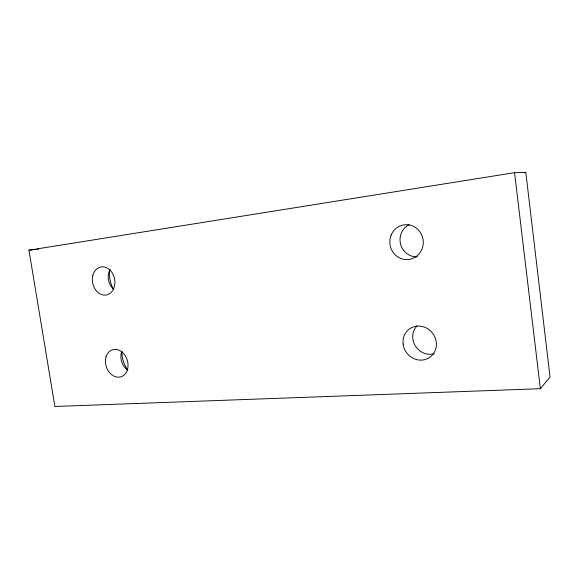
<?xml version="1.0" encoding="UTF-8"?>
<svg xmlns="http://www.w3.org/2000/svg" width="579" height="579" viewBox="0 0 579 579"><rect width="100%" height="100%" fill="white"/><g stroke="black" fill="none" stroke-linecap="round" stroke-linejoin="round"><path stroke-width="0.87" d="M540.366 388.697L550.05 377.103L525.826 172.52L514.557 172.665L28.95 250.2L54.882 406.48L540.366 388.697L514.557 172.665M524.046 172.803L525.826 172.52M28.95 250.2L35.181 249.484M36.962 249.274L38.742 249.071M113.455 289.189A24.977 19.86 78.4 0 1 109.793 269.821M127.713 369.967A24.745 19.599 72.7 0 1 121.872 351.33M417.488 256.808A16.929 16.299 82.1 0 1 400.574 244.179A16.929 16.299 82.1 0 1 409.114 224.659M113.122 288.82A13.925 10.994 78.3 0 1 110.053 269.488M434.279 353.726A16.929 15.857 51.6 0 1 415.331 345.895A16.929 15.857 51.6 0 1 417.068 325.789M127.662 370.046A13.795 10.849 72.7 0 1 121.467 352.358M391.107 235.168A17.471 16.719 81.2 0 0 408.629 259.493A17.471 16.719 81.2 0 0 419.869 231.788A17.471 16.719 81.2 0 0 391.107 235.168M92.937 275.032A14.294 11.146 78.2 0 0 105.776 295.073A14.294 11.146 78.2 0 0 112.138 272.774A14.294 11.146 78.2 0 0 92.937 275.032M403.114 344.035A17.457 16.263 53 0 0 429.77 357.352A17.457 16.263 53 0 0 426.202 327.895A17.457 16.263 53 0 0 403.114 344.035M106.058 356.874A14.157 10.994 72.7 0 0 118.861 377.168A14.157 10.994 72.7 0 0 125.296 355.788A14.157 10.994 72.7 0 0 106.058 356.874"/></g></svg>
